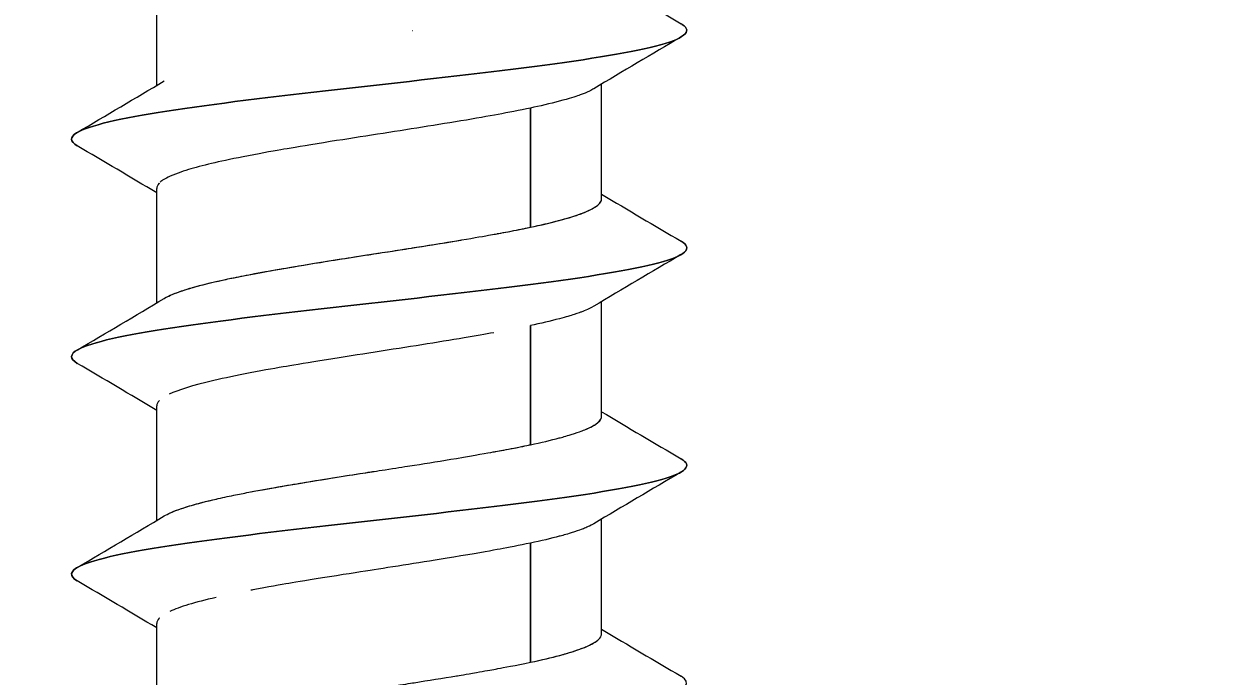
# Model space of a CAD drawing. Header units: inches. Extents: x 10 to 190, y 5 to 37.
# Drawn here: x 56.587 to 57.193, y 8.424 to 8.756 of the extents above; entities that cross this region are included whole.
import ezdxf
from ezdxf import colors
from ezdxf.entities.mleader import LeaderData, LeaderLine
from ezdxf.math import Vec2, Vec3

# ---------------------------------------------------------------- set-up
doc = ezdxf.new("R2010")
doc.units = ezdxf.units.IN
doc.header["$MEASUREMENT"] = 0
doc.styles.add('Tahoma', font='tahoma.ttf')

msp = doc.modelspace()

# ---------------------------------------------------------------- linework, layer by layer
at = {"color": 0, "linetype": 'Continuous', "lineweight": 0, "extrusion": (-1, 6.12323e-17, 0)}
for p, q in [((56.65477, 8.72503), (56.65477, 8.7835)), ((56.88177, 8.6672), (56.88177, 8.72569)), ((56.84546, 8.65266), (56.84546, 8.71348)), ((56.84546, 8.71348), (56.84546, 8.65266)), ((56.65477, 8.61403), (56.65477, 8.6725)), ((56.88177, 8.5562), (56.88177, 8.61469)), ((56.84546, 8.54166), (56.84546, 8.60247)), ((56.84546, 8.60247), (56.84546, 8.54166)), ((56.65477, 8.50303), (56.65477, 8.56151)), ((56.88177, 8.4452), (56.88177, 8.50369)), ((56.84546, 8.43066), (56.84546, 8.49147)), ((56.84546, 8.49147), (56.84546, 8.43066)), ((56.65477, 8.39203), (56.65477, 8.45051))]:
    msp.add_line(p, q, dxfattribs=at)
msp.add_circle((60.22425, 12.95665), 6.76088)
at = {"color": 0, "linetype": 'Continuous', "lineweight": 0}
for points in [[(56.88177, 8.78053), (56.89528, 8.77247), (56.90883, 8.76447), (56.92239, 8.75649)], [(56.78521, 8.75309), (56.78522, 8.75309), (56.78522, 8.75309), (56.78523, 8.75309)], [(56.92229, 8.74969), (56.90744, 8.74095), (56.8926, 8.73218), (56.87781, 8.72333)], [(56.61416, 8.701), (56.62902, 8.70974), (56.64385, 8.7185), (56.65864, 8.72734)], [(56.65477, 8.67019), (56.6413, 8.67824), (56.62778, 8.68623), (56.61426, 8.69419)], [(56.88177, 8.66953), (56.89528, 8.66147), (56.90882, 8.65348), (56.92237, 8.64551)], [(56.78521, 8.6421), (56.78521, 8.64209), (56.78522, 8.64209), (56.78522, 8.64209)], [(56.92229, 8.63868), (56.90743, 8.62994), (56.8926, 8.62117), (56.87781, 8.61232)], [(56.61419, 8.59001), (56.62903, 8.59875), (56.64386, 8.60751), (56.65865, 8.61635)], [(56.65477, 8.55919), (56.6413, 8.56724), (56.62779, 8.57522), (56.61426, 8.58318)], [(56.88177, 8.55853), (56.89527, 8.55048), (56.9088, 8.54249), (56.92235, 8.53452)], [(56.78522, 8.53109), (56.78522, 8.53109), (56.78522, 8.53109), (56.78522, 8.53109)], [(56.92228, 8.52768), (56.90743, 8.51894), (56.89259, 8.51017), (56.87781, 8.50132)], [(56.61421, 8.47902), (56.62905, 8.48776), (56.64388, 8.49652), (56.65866, 8.50536)], [(56.65477, 8.44819), (56.6413, 8.45623), (56.62779, 8.46422), (56.61426, 8.47218)], [(56.75133, 8.4756), (56.75132, 8.4756), (56.75132, 8.4756), (56.75132, 8.4756)], [(56.88177, 8.44753), (56.89526, 8.43948), (56.90879, 8.43149), (56.92233, 8.42353)]]:
    msp.add_open_spline(points, degree=3, dxfattribs=at)
for points, knots in [([(56.61426, 8.69419), (56.61049, 8.69641), (56.61031, 8.69862), (56.61988, 8.70453), (56.63623, 8.70821), (56.68364, 8.71559), (56.71458, 8.71927), (56.77948, 8.72664), (56.81329, 8.73033), (56.87108, 8.7377), (56.89493, 8.74138), (56.9237, 8.74876), (56.92856, 8.75244), (56.92279, 8.75625), (56.9226, 8.75637), (56.92239, 8.75649)], [0.90000731, 0.90000731, 0.90000731, 0.90000731, 0.90227005, 0.90227005, 0.90602889, 0.90602889, 0.90978774, 0.90978774, 0.91354658, 0.91354658, 0.91730542, 0.91730542, 0.92106427, 0.92106427, 0.92118945, 0.92118945, 0.92118945, 0.92118945]), ([(56.92239, 8.75649), (56.9226, 8.75637), (56.92279, 8.75625), (56.92856, 8.75244), (56.9237, 8.74876), (56.89493, 8.74138), (56.87108, 8.7377), (56.81329, 8.73033), (56.77948, 8.72664), (56.71458, 8.71927), (56.68364, 8.71559), (56.63623, 8.70821), (56.61988, 8.70453), (56.61031, 8.69862), (56.61049, 8.69641), (56.61426, 8.69419)], [-0.92118945, -0.92118945, -0.92118945, -0.92118945, -0.92106427, -0.92106427, -0.91730542, -0.91730542, -0.91354658, -0.91354658, -0.90978774, -0.90978774, -0.90602889, -0.90602889, -0.90227005, -0.90227005, -0.90000731, -0.90000731, -0.90000731, -0.90000731]), ([(56.87781, 8.72333), (56.87729, 8.72301), (56.87657, 8.72261), (56.87557, 8.72213), (56.87401, 8.72138), (56.87253, 8.7208), (56.87144, 8.72039), (56.87112, 8.72027), (56.87072, 8.72013), (56.87024, 8.71996), (56.86843, 8.71932), (56.86542, 8.71831), (56.86019, 8.71693), (56.85538, 8.71566), (56.85032, 8.71451), (56.84546, 8.71348)], [0.8253823, 0.8253823, 0.8253823, 0.8253823, 0.84375, 0.84375, 0.84375, 0.875, 0.875, 0.875, 0.8883182, 0.8883182, 0.8883182, 0.9375, 0.9375, 0.9375, 1, 1, 1, 1]), ([(56.84546, 8.71348), (56.84001, 8.71232), (56.83402, 8.71115), (56.82904, 8.71023), (56.82406, 8.7093), (56.8175, 8.70814), (56.81004, 8.7069), (56.79511, 8.70442), (56.78012, 8.70211), (56.76445, 8.69965), (56.75662, 8.69842), (56.74921, 8.69727), (56.73995, 8.69579), (56.73069, 8.69431), (56.72382, 8.69316), (56.71971, 8.69245), (56.7156, 8.69175), (56.70898, 8.69059), (56.70163, 8.68916), (56.69428, 8.68774), (56.68888, 8.68658), (56.68447, 8.68557), (56.68005, 8.68455), (56.67555, 8.6834), (56.67223, 8.68244), (56.66891, 8.68148), (56.66521, 8.68032), (56.66157, 8.67865), (56.65882, 8.67739), (56.65742, 8.67641), (56.65658, 8.67565)], [0, 0, 0, 0, 0.0625, 0.0625, 0.0625, 0.125, 0.125, 0.125, 0.25, 0.25, 0.25, 0.3125, 0.3125, 0.3125, 0.375, 0.375, 0.375, 0.4375, 0.4375, 0.4375, 0.5, 0.5, 0.5, 0.5625, 0.5625, 0.5625, 0.625, 0.625, 0.625, 0.6722977, 0.6722977, 0.6722977, 0.6722977]), ([(56.65603, 8.67512), (56.65598, 8.67507), (56.65594, 8.67503), (56.6559, 8.67498), (56.65526, 8.67428), (56.65481, 8.67336), (56.65477, 8.6725)], [0.68411623, 0.68411623, 0.68411623, 0.68411623, 0.6875, 0.6875, 0.6875, 0.73980949, 0.73980949, 0.73980949, 0.73980949]), ([(56.84546, 8.65266), (56.85078, 8.65378), (56.85596, 8.65494), (56.86206, 8.65663), (56.86816, 8.65833), (56.8711, 8.65949), (56.87165, 8.6597), (56.8722, 8.65991), (56.87542, 8.66106), (56.87806, 8.66267), (56.88071, 8.66429), (56.88144, 8.66544), (56.8817, 8.66657), (56.88175, 8.66678), (56.88177, 8.66699), (56.88177, 8.6672)], [0, 0, 0, 0, 0.0625, 0.0625, 0.0625, 0.125, 0.125, 0.125, 0.1875, 0.1875, 0.1875, 0.25, 0.25, 0.25, 0.2616815, 0.2616815, 0.2616815, 0.2616815]), ([(56.84546, 8.65266), (56.85066, 8.65376), (56.85565, 8.65491), (56.86018, 8.65612), (56.86814, 8.65824), (56.87087, 8.65941), (56.87142, 8.65961), (56.87199, 8.65983), (56.87555, 8.66098), (56.87868, 8.66307), (56.88047, 8.66426), (56.88142, 8.66542), (56.88169, 8.66653), (56.88174, 8.66671), (56.88177, 8.66694), (56.88177, 8.6672)], [0, 0, 0, 0, 0.0625, 0.0625, 0.0625, 0.125, 0.125, 0.125, 0.1875, 0.1875, 0.1875, 0.25, 0.25, 0.25, 0.2643068, 0.2643068, 0.2643068, 0.2643068]), ([(56.65865, 8.61635), (56.65946, 8.61683), (56.66049, 8.61737), (56.66184, 8.61797), (56.66491, 8.61934), (56.66843, 8.62049), (56.6716, 8.62144), (56.67284, 8.6218), (56.67656, 8.62296), (56.68502, 8.62491), (56.68716, 8.62541), (56.68948, 8.62592), (56.69199, 8.62645), (56.69496, 8.62707), (56.6982, 8.62772), (56.70172, 8.62839), (56.71003, 8.62998), (56.71674, 8.63112), (56.72088, 8.63183), (56.72563, 8.63265), (56.73255, 8.63381), (56.74194, 8.63532), (56.74686, 8.63612), (56.75146, 8.63684), (56.75568, 8.6375), (56.75864, 8.63797), (56.76142, 8.6384), (56.764, 8.6388), (56.76793, 8.63941), (56.77166, 8.63998), (56.77515, 8.64052), (56.77837, 8.64102), (56.78206, 8.6416), (56.78618, 8.64224), (56.79248, 8.64323), (56.79977, 8.6444), (56.80775, 8.64573), (56.81496, 8.64694), (56.82034, 8.64788), (56.82415, 8.64856), (56.82553, 8.64881), (56.82671, 8.64902), (56.82769, 8.6492), (56.82973, 8.64957), (56.83288, 8.65015), (56.83692, 8.65093), (56.84075, 8.65168), (56.84353, 8.65225), (56.84546, 8.65266)], [0.3502982, 0.3502982, 0.3502982, 0.3502982, 0.375, 0.375, 0.375, 0.4375, 0.4375, 0.4375, 0.5, 0.5, 0.5, 0.5286297, 0.5286297, 0.5286297, 0.5625, 0.5625, 0.5625, 0.625, 0.625, 0.625, 0.6875, 0.6875, 0.6875, 0.7242223, 0.7242223, 0.7242223, 0.75, 0.75, 0.75, 0.78125, 0.78125, 0.78125, 0.8125, 0.8125, 0.8125, 0.875, 0.875, 0.875, 0.9208216, 0.9208216, 0.9208216, 0.9375, 0.9375, 0.9375, 0.96875, 0.96875, 0.96875, 1, 1, 1, 1]), ([(56.82846, 8.64934), (56.82866, 8.64938), (56.82886, 8.64942), (56.82906, 8.64945), (56.83399, 8.65036), (56.84, 8.65151), (56.84546, 8.65266)], [0.93497714, 0.93497714, 0.93497714, 0.93497714, 0.9375, 0.9375, 0.9375, 1, 1, 1, 1]), ([(56.61426, 8.58318), (56.61024, 8.58555), (56.61031, 8.58791), (56.62141, 8.59396), (56.6385, 8.59765), (56.68701, 8.60502), (56.7183, 8.6087), (56.78341, 8.61608), (56.81705, 8.61976), (56.87407, 8.62713), (56.8973, 8.63082), (56.92456, 8.63817), (56.9286, 8.64184), (56.92237, 8.64551)], [0.86226949, 0.86226949, 0.86226949, 0.86226949, 0.8646816, 0.8646816, 0.86844045, 0.86844045, 0.87219929, 0.87219929, 0.87595814, 0.87595814, 0.87971698, 0.87971698, 0.88345745, 0.88345745, 0.88345745, 0.88345745]), ([(56.92237, 8.64551), (56.9286, 8.64184), (56.92456, 8.63817), (56.8973, 8.63082), (56.87407, 8.62713), (56.81705, 8.61976), (56.78341, 8.61608), (56.7183, 8.6087), (56.68701, 8.60502), (56.6385, 8.59765), (56.62141, 8.59396), (56.61031, 8.58791), (56.61024, 8.58555), (56.61426, 8.58318)], [-0.88345745, -0.88345745, -0.88345745, -0.88345745, -0.87971698, -0.87971698, -0.87595814, -0.87595814, -0.87219929, -0.87219929, -0.86844045, -0.86844045, -0.8646816, -0.8646816, -0.86226949, -0.86226949, -0.86226949, -0.86226949]), ([(56.65865, 8.61635), (56.65926, 8.61671), (56.65996, 8.61709), (56.66074, 8.61747), (56.66573, 8.61987), (56.67332, 8.62219), (56.68418, 8.62472), (56.68961, 8.62599), (56.69514, 8.62715), (56.70276, 8.62859), (56.71037, 8.63003), (56.71704, 8.63118), (56.72145, 8.63193), (56.72586, 8.63268), (56.7328, 8.63385), (56.74154, 8.63526), (56.75029, 8.63667), (56.75772, 8.63783), (56.76659, 8.6392), (56.78373, 8.64185), (56.79809, 8.6441), (56.81016, 8.64613)], [0.3552213, 0.3552213, 0.3552213, 0.3552213, 0.375, 0.375, 0.375, 0.5, 0.5, 0.5, 0.5625, 0.5625, 0.5625, 0.625, 0.625, 0.625, 0.6875, 0.6875, 0.6875, 0.75, 0.75, 0.75, 0.870812, 0.870812, 0.870812, 0.870812]), ([(56.87781, 8.61232), (56.87493, 8.61056), (56.87194, 8.60958), (56.87143, 8.60939), (56.87111, 8.60927), (56.87, 8.60884), (56.86775, 8.60812), (56.86604, 8.60757), (56.86365, 8.60685), (56.86025, 8.60595), (56.85569, 8.60475), (56.85068, 8.60359), (56.84546, 8.60247)], [0.8182432, 0.8182432, 0.8182432, 0.8182432, 0.8749039, 0.8749039, 0.8749039, 0.910462, 0.910462, 0.910462, 0.9375, 0.9375, 0.9375, 1, 1, 1, 1]), ([(56.8268, 8.59881), (56.8226, 8.59805), (56.81727, 8.59712), (56.81168, 8.59618), (56.79784, 8.59387), (56.78299, 8.59155), (56.76619, 8.58892), (56.75779, 8.58761), (56.75034, 8.58645), (56.74134, 8.58502), (56.73234, 8.58358), (56.72545, 8.58244), (56.72099, 8.58167), (56.71654, 8.58091), (56.70987, 8.57975), (56.70254, 8.57834), (56.69521, 8.57693), (56.68967, 8.57577), (56.68394, 8.57445), (56.67271, 8.57186), (56.66564, 8.56958), (56.66114, 8.56744)], [0.0745147, 0.0745147, 0.0745147, 0.0745147, 0.125, 0.125, 0.125, 0.25, 0.25, 0.25, 0.3125, 0.3125, 0.3125, 0.375, 0.375, 0.375, 0.4375, 0.4375, 0.4375, 0.5, 0.5, 0.5, 0.6225443, 0.6225443, 0.6225443, 0.6225443]), ([(56.6561, 8.56419), (56.65607, 8.56417), (56.65604, 8.56414), (56.65602, 8.56411), (56.65525, 8.5633), (56.6548, 8.56236), (56.65477, 8.56151)], [0.6856944, 0.6856944, 0.6856944, 0.6856944, 0.6875, 0.6875, 0.6875, 0.73987419, 0.73987419, 0.73987419, 0.73987419]), ([(56.84546, 8.54166), (56.85099, 8.54283), (56.85592, 8.54398), (56.86022, 8.54513), (56.8615, 8.54547), (56.86365, 8.54605), (56.86628, 8.54687), (56.86872, 8.54763), (56.87035, 8.54821), (56.87144, 8.54862), (56.87175, 8.54874), (56.87213, 8.54888), (56.87256, 8.54905), (56.87418, 8.54969), (56.87661, 8.55069), (56.87868, 8.55207), (56.88059, 8.55334), (56.88145, 8.5545), (56.88169, 8.55554), (56.88174, 8.55574), (56.88177, 8.55596), (56.88177, 8.5562)], [0, 0, 0, 0, 0.0625, 0.0625, 0.0625, 0.09375, 0.09375, 0.09375, 0.125, 0.125, 0.125, 0.1381297, 0.1381297, 0.1381297, 0.1875, 0.1875, 0.1875, 0.25, 0.25, 0.25, 0.2631778, 0.2631778, 0.2631778, 0.2631778]), ([(56.87325, 8.54933), (56.87491, 8.54999), (56.8766, 8.55077), (56.87814, 8.55172), (56.88081, 8.55337), (56.88148, 8.55453), (56.88171, 8.55561), (56.88175, 8.5558), (56.88177, 8.556), (56.88177, 8.5562)], [0.1514239, 0.1514239, 0.1514239, 0.1514239, 0.1875, 0.1875, 0.1875, 0.25, 0.25, 0.25, 0.2611777, 0.2611777, 0.2611777, 0.2611777]), ([(56.65866, 8.50536), (56.6595, 8.50586), (56.66055, 8.5064), (56.66188, 8.50699), (56.66522, 8.50848), (56.66887, 8.50962), (56.6716, 8.51043), (56.67399, 8.51115), (56.67807, 8.51231), (56.68509, 8.51393), (56.68804, 8.51461), (56.69105, 8.51526), (56.69407, 8.51588), (56.69662, 8.5164), (56.69918, 8.51691), (56.70172, 8.51739), (56.71189, 8.51934), (56.71885, 8.52049), (56.72096, 8.52085), (56.72645, 8.52179), (56.73343, 8.52295), (56.74201, 8.52433), (56.74849, 8.52537), (56.75401, 8.52624), (56.75845, 8.52694), (56.76055, 8.52726), (56.7624, 8.52755), (56.76401, 8.5278), (56.76599, 8.52811), (56.76971, 8.52868), (56.77515, 8.52953), (56.7797, 8.53023), (56.7834, 8.53081), (56.78628, 8.53126), (56.79305, 8.53232), (56.80027, 8.53348), (56.80773, 8.53472), (56.81757, 8.53637), (56.8236, 8.53746), (56.82655, 8.53799), (56.82705, 8.53808), (56.82745, 8.53816), (56.82778, 8.53822), (56.83014, 8.53865), (56.83325, 8.53922), (56.83693, 8.53994), (56.84184, 8.54089), (56.84454, 8.54147), (56.84546, 8.54166)], [0.3488601, 0.3488601, 0.3488601, 0.3488601, 0.375, 0.375, 0.375, 0.4375, 0.4375, 0.4375, 0.5, 0.5, 0.5, 0.5339098, 0.5339098, 0.5339098, 0.5625, 0.5625, 0.5625, 0.625, 0.625, 0.625, 0.6875, 0.6875, 0.6875, 0.7299699, 0.7299699, 0.7299699, 0.75, 0.75, 0.75, 0.78125, 0.78125, 0.78125, 0.8125, 0.8125, 0.8125, 0.875, 0.875, 0.875, 0.9285399, 0.9285399, 0.9285399, 0.9375, 0.9375, 0.9375, 0.96875, 0.96875, 0.96875, 1, 1, 1, 1]), ([(56.82677, 8.53803), (56.82678, 8.53804), (56.8268, 8.53804), (56.82682, 8.53804), (56.82784, 8.53823), (56.83464, 8.53938), (56.84546, 8.54166)], [0.93655261, 0.93655261, 0.93655261, 0.93655261, 0.9375, 0.9375, 0.9375, 1, 1, 1, 1]), ([(56.61426, 8.47218), (56.61, 8.47469), (56.61035, 8.4772), (56.62304, 8.4834), (56.64085, 8.48708), (56.69043, 8.49445), (56.72206, 8.49814), (56.78732, 8.50551), (56.82078, 8.50919), (56.877, 8.51657), (56.8996, 8.52025), (56.9249, 8.52746), (56.92834, 8.53099), (56.92235, 8.53452)], [0.82453198, 0.82453198, 0.82453198, 0.82453198, 0.82709316, 0.82709316, 0.830852, 0.830852, 0.83461085, 0.83461085, 0.83836969, 0.83836969, 0.84212854, 0.84212854, 0.84572551, 0.84572551, 0.84572551, 0.84572551]), ([(56.92235, 8.53452), (56.92834, 8.53099), (56.9249, 8.52746), (56.8996, 8.52025), (56.877, 8.51657), (56.82078, 8.50919), (56.78732, 8.50551), (56.72206, 8.49814), (56.69043, 8.49445), (56.64085, 8.48708), (56.62304, 8.4834), (56.61035, 8.4772), (56.61, 8.47469), (56.61426, 8.47218)], [-0.84572551, -0.84572551, -0.84572551, -0.84572551, -0.84212854, -0.84212854, -0.83836969, -0.83836969, -0.83461085, -0.83461085, -0.830852, -0.830852, -0.82709316, -0.82709316, -0.82453198, -0.82453198, -0.82453198, -0.82453198]), ([(56.70309, 8.51765), (56.70349, 8.51773), (56.70391, 8.51781), (56.70433, 8.51789), (56.71266, 8.51945), (56.71948, 8.5206), (56.72307, 8.52121), (56.72667, 8.52182), (56.7336, 8.52298), (56.7426, 8.52442), (56.75134, 8.52583), (56.75861, 8.52696), (56.76471, 8.52791)], [0.5593245, 0.5593245, 0.5593245, 0.5593245, 0.5625, 0.5625, 0.5625, 0.625, 0.625, 0.625, 0.6875, 0.6875, 0.6875, 0.7482296, 0.7482296, 0.7482296, 0.7482296]), ([(56.66149, 8.50682), (56.66152, 8.50683), (56.66156, 8.50685), (56.66159, 8.50686), (56.66692, 8.50928), (56.67489, 8.51158), (56.68525, 8.51397)], [0.3741977, 0.3741977, 0.3741977, 0.3741977, 0.375, 0.375, 0.375, 0.4997189, 0.4997189, 0.4997189, 0.4997189]), ([(56.87781, 8.50132), (56.87596, 8.50021), (56.87396, 8.49937), (56.87256, 8.49882), (56.87212, 8.49865), (56.87174, 8.49851), (56.87142, 8.49839), (56.87033, 8.49798), (56.86871, 8.49741), (56.86629, 8.49666), (56.86363, 8.49585), (56.86146, 8.49527), (56.86017, 8.49493), (56.85589, 8.4938), (56.85097, 8.49265), (56.84546, 8.49147)], [0.8192371, 0.8192371, 0.8192371, 0.8192371, 0.8617392, 0.8617392, 0.8617392, 0.875, 0.875, 0.875, 0.90625, 0.90625, 0.90625, 0.9375, 0.9375, 0.9375, 1, 1, 1, 1]), ([(56.84546, 8.49147), (56.84, 8.49031), (56.83396, 8.48914), (56.83009, 8.48842), (56.82622, 8.4877), (56.81988, 8.48655), (56.81002, 8.48491), (56.80017, 8.48327), (56.79284, 8.48211), (56.78584, 8.48101), (56.77885, 8.4799), (56.7714, 8.47874), (56.76581, 8.47786), (56.76022, 8.47698), (56.75277, 8.47583), (56.74296, 8.47428), (56.73316, 8.47272), (56.72624, 8.47157), (56.72225, 8.47089), (56.71826, 8.47021), (56.71155, 8.46905), (56.70382, 8.46758), (56.7035, 8.46752), (56.70319, 8.46746), (56.70288, 8.4674)], [0, 0, 0, 0, 0.0625, 0.0625, 0.0625, 0.125, 0.125, 0.125, 0.1875, 0.1875, 0.1875, 0.25, 0.25, 0.25, 0.3125, 0.3125, 0.3125, 0.375, 0.375, 0.375, 0.4375, 0.4375, 0.4375, 0.4400632, 0.4400632, 0.4400632, 0.4400632]), ([(56.68505, 8.46371), (56.68505, 8.46371), (56.68505, 8.46371), (56.68504, 8.46371), (56.67415, 8.46123), (56.66652, 8.45893), (56.66152, 8.45662)], [0.4999693, 0.4999693, 0.4999693, 0.4999693, 0.5, 0.5, 0.5, 0.6244234, 0.6244234, 0.6244234, 0.6244234]), ([(56.65614, 8.45324), (56.65613, 8.45323), (56.65612, 8.45322), (56.65611, 8.45321), (56.65522, 8.45231), (56.65479, 8.45136), (56.65477, 8.45051)], [0.6867826, 0.6867826, 0.6867826, 0.6867826, 0.6875, 0.6875, 0.6875, 0.74015439, 0.74015439, 0.74015439, 0.74015439]), ([(56.84546, 8.43066), (56.85144, 8.43192), (56.85631, 8.43308), (56.86043, 8.43418), (56.86456, 8.43529), (56.86823, 8.43645), (56.87065, 8.43733), (56.87306, 8.43821), (56.87602, 8.43936), (56.87844, 8.44091), (56.88086, 8.44247), (56.8814, 8.44362), (56.88163, 8.44429), (56.8817, 8.44454), (56.88177, 8.44484), (56.88177, 8.4452)], [0, 0, 0, 0, 0.0625, 0.0625, 0.0625, 0.125, 0.125, 0.125, 0.1875, 0.1875, 0.1875, 0.25, 0.25, 0.25, 0.272238, 0.272238, 0.272238, 0.272238]), ([(56.84546, 8.43066), (56.85132, 8.4319), (56.85619, 8.43305), (56.86023, 8.43413), (56.86193, 8.43458), (56.86402, 8.43516), (56.86631, 8.43587), (56.86903, 8.43672), (56.87059, 8.4373), (56.87142, 8.43761), (56.87209, 8.43786), (56.87284, 8.43816), (56.87363, 8.43848), (56.87529, 8.43918), (56.87713, 8.44004), (56.87868, 8.44107)], [0, 0, 0, 0, 0.0625, 0.0625, 0.0625, 0.09375, 0.09375, 0.09375, 0.125, 0.125, 0.125, 0.1450657, 0.1450657, 0.1450657, 0.1873675, 0.1873675, 0.1873675, 0.1873675]), ([(56.65868, 8.39437), (56.65958, 8.39491), (56.66064, 8.39544), (56.66184, 8.39598), (56.66574, 8.39771), (56.66968, 8.39887), (56.67161, 8.39944), (56.67458, 8.40032), (56.67882, 8.40148), (56.68504, 8.40291), (56.689, 8.40383), (56.6928, 8.40463), (56.6962, 8.40531), (56.69818, 8.40571), (56.70003, 8.40607), (56.70171, 8.40639), (56.70271, 8.40659), (56.70569, 8.40716), (56.71101, 8.40811), (56.71479, 8.40879), (56.71814, 8.40937), (56.72095, 8.40985), (56.72698, 8.41087), (56.73397, 8.41203), (56.74194, 8.41332), (56.75061, 8.41471), (56.75713, 8.41573), (56.76123, 8.41637), (56.76235, 8.41655), (56.76328, 8.41669), (56.76405, 8.41681), (56.76666, 8.41722), (56.77036, 8.41779), (56.77515, 8.41853), (56.78038, 8.41934), (56.78405, 8.41991), (56.78619, 8.42025), (56.79344, 8.42138), (56.80068, 8.42254), (56.80776, 8.42373), (56.80896, 8.42393), (56.81246, 8.42451), (56.81796, 8.42546), (56.82214, 8.42619), (56.82536, 8.42678), (56.82774, 8.42721), (56.82805, 8.42727), (56.82845, 8.42734), (56.82893, 8.42743), (56.83182, 8.42796), (56.83776, 8.42904), (56.84546, 8.43066)], [0.3457498, 0.3457498, 0.3457498, 0.3457498, 0.375, 0.375, 0.375, 0.4375, 0.4375, 0.4375, 0.5, 0.5, 0.5, 0.5395375, 0.5395375, 0.5395375, 0.5625, 0.5625, 0.5625, 0.59375, 0.59375, 0.59375, 0.625, 0.625, 0.625, 0.6875, 0.6875, 0.6875, 0.7366515, 0.7366515, 0.7366515, 0.75, 0.75, 0.75, 0.78125, 0.78125, 0.78125, 0.8125, 0.8125, 0.8125, 0.875, 0.875, 0.875, 0.90625, 0.90625, 0.90625, 0.9375, 0.9375, 0.9375, 0.9463177, 0.9463177, 0.9463177, 1, 1, 1, 1]), ([(56.61426, 8.36117), (56.60975, 8.36383), (56.61043, 8.36649), (56.62475, 8.37283), (56.64328, 8.37651), (56.69389, 8.38389), (56.72584, 8.38757), (56.79122, 8.39494), (56.82449, 8.39863), (56.87986, 8.406), (56.90182, 8.40968), (56.9252, 8.41676), (56.92808, 8.42014), (56.92233, 8.42353)], [0.78679487, 0.78679487, 0.78679487, 0.78679487, 0.78950472, 0.78950472, 0.79326356, 0.79326356, 0.79702241, 0.79702241, 0.80078125, 0.80078125, 0.80454009, 0.80454009, 0.80799263, 0.80799263, 0.80799263, 0.80799263])]:
    msp.add_open_spline(points, degree=3, knots=knots, dxfattribs=at)

# ---------------------------------------------------------------- leaders
ml = msp.add_multileader_mtext('Standard')
ml.set_content('5/16" STAINLESS STEEL LAG BOLT OR STRUCTURAL SCREW WITH 2-1/2" MIN. EMBEDMENT AND FLAT WASHER', color=256, style='Tahoma')
ml.set_leader_properties()
ml.build(insert=Vec2(0, 0))
ml.multileader.update_dxf_attribs({"dogleg_length": 0.36, "arrow_head_size": 0.34375, "scale": 4})
ctx = ml.context
ctx.base_point, ctx.scale, ctx.char_height, ctx.arrow_head_size, ctx.landing_gap_size, ctx.plane_origin = Vec3(28.92542, 8.7197), 4, 0.34375, 0.34375, 0.495, Vec3(21.91268, 13.02497)
notes = []
notes.append((ctx, [(0, (1, 1, 0), (26.94542, 8.7197), (1, 0), 1.98, [(0, [(18.05078, 11.82108)], 0, [])])]))
ctx.mtext.insert, ctx.mtext.width, ctx.mtext.flow_direction = Vec3(29.42042, 8.89469), 7.3535125, 5
for ctx, leaders in notes:
    for number, flags, end, landing, length, lines in leaders:
        leader = LeaderData()
        leader.index, (leader.has_last_leader_line, leader.has_dogleg_vector, leader.attachment_direction) = number, flags
        leader.last_leader_point, leader.dogleg_vector, leader.dogleg_length = Vec3(end), Vec3(landing), length
        for number, points, colour, breaks in lines:
            line = LeaderLine()
            line.index, line.vertices, line.color, line.breaks = number, Vec3.list(points), colors.encode_raw_color(colour), breaks
            leader.lines.append(line)
        ctx.leaders.append(leader)

doc.saveas('drawing.dxf')
